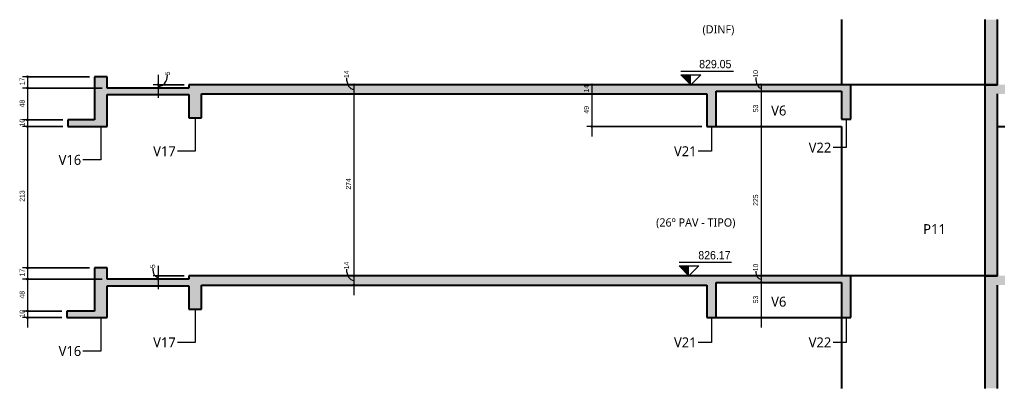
# Model space of a CAD drawing. Header units: centimetres. Extents: x -1475 to 26035, y -1239 to 84208.
# Drawn here: x 19259 to 20733, y 82447 to 83003 of the extents above; entities that cross this region are included whole.
import ezdxf

# ---------------------------------------------------------------- set-up
doc = ezdxf.new("R2010")
doc.units = ezdxf.units.CM
for name, color, linetype, lineweight in [('A-ANNO-DIMS', 7, 'Continuous', 9), ('A-ANNO-DIMS-50', 7, 'Continuous', 9), ('A-FLOR', 7, 'Continuous', 9), ('G-ANNO-DIMS', 7, 'Continuous', 9), ('G-ANNO-TEXT', 7, 'Continuous', 9), ('S-BEAM', 7, 'Continuous', 9), ('S-BEAM-IDEN', 7, 'Continuous', 9), ('S-COLS', 7, 'Continuous', 9), ('S-COLS-IDEN', 7, 'Continuous', 9)]:
    doc.layers.add(name, color=color, linetype=linetype, lineweight=lineweight)
doc.styles.add('Fira Sans', font='', dxfattribs={"width": 0.9, "height": 7.5})
doc.styles.add('Fira Sans_3', font='', dxfattribs={"width": 0.95, "height": 12.5})
doc.styles.add('Gadugi', font='gadugi.ttf', dxfattribs={"height": 15})
doc.styles.add('Gadugi_4', font='gadugi.ttf', dxfattribs={"height": 12.5})
doc.styles.get('Fira Sans').set_extended_font_data('Fira Sans')
doc.styles.get('Fira Sans_3').set_extended_font_data('Fira Sans')
doc.dimstyles.new('PED_R80_1_5mm_ACIMA_As_ESQ__R00_1', dxfattribs={"dimscale": 30.48, "dimtxt": 10.229846, "dimasz": 0.328084, "dimexe": 0.246063, "dimexo": 0.246063, "dimgap": 0.049213, "dimtad": 1, "dimdec": 1, "dimrnd": 0.5, "dimdsep": 46, "dimtxsty": 'Fira Sans', "dimblk1": 'DOTSMALL', "dimblk2": 'DOTSMALL', "dimsah": 1, "dimcen": 0.09, "dimdle": 0.492126, "dimazin": 0, "dimtfac": 1, "dimtdec": 4, "dimtix": 1, "dimtmove": 1, "dimatfit": 3, "dimfxl": 1, "dimtvp": 1, "dimtolj": 1, "dimtzin": 0, "dimarcsym": 2})
doc.dimstyles.new('PED_R80_1_5mm_ACIMA_As_ESQ__R00_3', dxfattribs={"dimscale": 30.48, "dimtxt": 10.229846, "dimasz": 0.328084, "dimexe": 0.246063, "dimexo": 0.246063, "dimgap": 0.049213, "dimtad": 1, "dimdec": 1, "dimrnd": 0.5, "dimdsep": 46, "dimtxsty": 'Fira Sans', "dimblk1": 'DOTSMALL', "dimblk2": 'DOTSMALL', "dimsah": 1, "dimcen": 0.09, "dimdle": 0.492126, "dimazin": 0, "dimtfac": 1, "dimtdec": 4, "dimtix": 1, "dimtmove": 0, "dimatfit": 3, "dimfxl": 1, "dimtvp": 1, "dimtolj": 1, "dimtzin": 0, "dimarcsym": 2})

# ---------------------------------------------------------------- blocks, each defined once
blk = doc.blocks.new('DIMBLOCK420-CT002 M -CORTE B-B')
at = {"layer": 'A-ANNO-DIMS-50', "true_color": 0x000032}
h = blk.add_hatch(color=178, dxfattribs=at)
edge = h.paths.add_edge_path(flags=0)
edge.add_arc((19762.4, 82905), 1.25, 0, 360)
h = blk.add_hatch(color=178, dxfattribs=at)
edge = h.paths.add_edge_path(flags=0)
edge.add_arc((19762.4, 82891), 1.25, 0, 360)
at = {"layer": 'A-ANNO-DIMS-50', "color": 178, "true_color": 0x000032}
for p, q in [((19756.7, 82905), (19769.9, 82905)), ((19762.4, 82905), (19756.7, 82905)), ((19756.7, 82891), (19769.9, 82891)), ((19762.4, 82891), (19756.7, 82891)), ((19762.4, 82905), (19762.4, 82891))]:
    blk.add_line(p, q, dxfattribs=at)
for centre in [(19762.4, 82905), (19762.4, 82891)]:
    blk.add_circle(centre, 1.25, dxfattribs=at)
blk.add_ellipse((19762.4, 82915.1), major_axis=(0, 17.1), ratio=0.64689, start_param=1.570796, end_param=3.141593, dxfattribs=at)
at = {"layer": 'A-ANNO-DIMS-50', "color": 0, "insert": (19747.6, 82915.1), "char_height": 7.5, "width": 11.174, "attachment_point": 1, "rotation": 90, "line_spacing_factor": 1.049215, "style": 'Fira Sans'}
blk.add_mtext('14', dxfattribs=at)
blk = doc.blocks.new('_DotSmall')
at = {"color": 0, "linetype": 'ByBlock', "const_width": 0.5}
blk.add_lwpolyline([(-0.0625, 0, 1), (0.0625, 0, 1)], format="xyb", close=True, dxfattribs=at)
blk = doc.blocks.new('DIMBLOCK421-CT002 M -CORTE B-B')
at = {"layer": 'A-ANNO-DIMS-50', "true_color": 0x000032}
h = blk.add_hatch(color=178, dxfattribs=at)
edge = h.paths.add_edge_path(flags=0)
edge.add_arc((19762.4, 82891), 1.25, 0, 360)
h = blk.add_hatch(color=178, dxfattribs=at)
edge = h.paths.add_edge_path(flags=0)
edge.add_arc((19762.4, 82617), 1.25, 0, 360)
at = {"layer": 'A-ANNO-DIMS-50', "color": 178, "true_color": 0x000032}
for p, q in [((19756.7, 82891), (19769.9, 82891)), ((19762.4, 82891), (19756.7, 82891)), ((19762.4, 82891), (19762.4, 82617)), ((19756.7, 82617), (19769.9, 82617)), ((19762.4, 82617), (19756.7, 82617))]:
    blk.add_line(p, q, dxfattribs=at)
for centre in [(19762.4, 82891), (19762.4, 82617)]:
    blk.add_circle(centre, 1.25, dxfattribs=at)
at = {"layer": 'A-ANNO-DIMS-50', "color": 0, "insert": (19750.6, 82746.9), "char_height": 7.5, "width": 16.997, "attachment_point": 1, "rotation": 90, "line_spacing_factor": 1.049215, "style": 'Fira Sans'}
blk.add_mtext('274', dxfattribs=at)
blk = doc.blocks.new('DIMBLOCK422-CT002 M -CORTE B-B')
at = {"layer": 'A-ANNO-DIMS-50', "true_color": 0x000032}
h = blk.add_hatch(color=178, dxfattribs=at)
edge = h.paths.add_edge_path(flags=0)
edge.add_arc((19762.4, 82617), 1.25, 0, 360)
h = blk.add_hatch(color=178, dxfattribs=at)
edge = h.paths.add_edge_path(flags=0)
edge.add_arc((19762.4, 82603), 1.25, 0, 360)
at = {"layer": 'A-ANNO-DIMS-50', "color": 178, "true_color": 0x000032}
for p, q in [((19756.7, 82617), (19769.9, 82617)), ((19762.4, 82617), (19756.7, 82617)), ((19762.4, 82617), (19762.4, 82588)), ((19756.7, 82603), (19769.9, 82603)), ((19762.4, 82603), (19756.7, 82603))]:
    blk.add_line(p, q, dxfattribs=at)
for centre in [(19762.4, 82617), (19762.4, 82603)]:
    blk.add_circle(centre, 1.25, dxfattribs=at)
blk.add_ellipse((19762.4, 82626.9), major_axis=(0, 16.9), ratio=0.653391, start_param=1.570796, end_param=3.141593, dxfattribs=at)
at = {"layer": 'A-ANNO-DIMS-50', "color": 0, "insert": (19747.6, 82626.9), "char_height": 7.5, "width": 11.174, "attachment_point": 1, "rotation": 90, "line_spacing_factor": 1.049215, "style": 'Fira Sans'}
blk.add_mtext('14', dxfattribs=at)
blk = doc.blocks.new('DIMBLOCK423-CT002 M -CORTE B-B')
at = {"layer": 'A-ANNO-DIMS-50', "true_color": 0x000032}
h = blk.add_hatch(color=178, dxfattribs=at)
edge = h.paths.add_edge_path(flags=0)
edge.add_arc((20376.2, 82905), 1.25, 0, 360)
h = blk.add_hatch(color=178, dxfattribs=at)
edge = h.paths.add_edge_path(flags=0)
edge.add_arc((20376.2, 82895), 1.25, 0, 360)
at = {"layer": 'A-ANNO-DIMS-50', "color": 178, "true_color": 0x000032}
for p, q in [((20370.5, 82905), (20383.7, 82905)), ((20376.2, 82905), (20370.5, 82905)), ((20370.5, 82895), (20383.7, 82895)), ((20376.2, 82895), (20370.5, 82895)), ((20376.2, 82905), (20376.2, 82895))]:
    blk.add_line(p, q, dxfattribs=at)
for centre in [(20376.2, 82905), (20376.2, 82895)]:
    blk.add_circle(centre, 1.25, dxfattribs=at)
blk.add_ellipse((20376.2, 82915.6), major_axis=(0, 15.6), ratio=0.51764, start_param=1.570796, end_param=3.141593, dxfattribs=at)
at = {"layer": 'A-ANNO-DIMS-50', "color": 0, "insert": (20364.3, 82915.6), "char_height": 7.5, "width": 11.489, "attachment_point": 1, "rotation": 90, "line_spacing_factor": 1.049215, "style": 'Fira Sans'}
blk.add_mtext('10', dxfattribs=at)
blk = doc.blocks.new('DIMBLOCK424-CT002 M -CORTE B-B')
at = {"layer": 'A-ANNO-DIMS-50', "true_color": 0x000032}
h = blk.add_hatch(color=178, dxfattribs=at)
edge = h.paths.add_edge_path(flags=0)
edge.add_arc((20376.2, 82895), 1.25, 0, 360)
h = blk.add_hatch(color=178, dxfattribs=at)
edge = h.paths.add_edge_path(flags=0)
edge.add_arc((20376.2, 82842), 1.25, 0, 360)
at = {"layer": 'A-ANNO-DIMS-50', "color": 178, "true_color": 0x000032}
for p, q in [((20370.5, 82895), (20383.7, 82895)), ((20376.2, 82895), (20370.5, 82895)), ((20376.2, 82895), (20376.2, 82842)), ((20370.5, 82842), (20383.7, 82842)), ((20376.2, 82842), (20370.5, 82842))]:
    blk.add_line(p, q, dxfattribs=at)
for centre in [(20376.2, 82895), (20376.2, 82842)]:
    blk.add_circle(centre, 1.25, dxfattribs=at)
at = {"layer": 'A-ANNO-DIMS-50', "color": 0, "insert": (20364.3, 82863.6), "char_height": 7.5, "width": 11.646, "attachment_point": 1, "rotation": 90, "line_spacing_factor": 1.049215, "style": 'Fira Sans'}
blk.add_mtext('53', dxfattribs=at)
blk = doc.blocks.new('DIMBLOCK425-CT002 M -CORTE B-B')
at = {"layer": 'A-ANNO-DIMS-50', "true_color": 0x000032}
h = blk.add_hatch(color=178, dxfattribs=at)
edge = h.paths.add_edge_path(flags=0)
edge.add_arc((20376.2, 82842), 1.25, 0, 360)
h = blk.add_hatch(color=178, dxfattribs=at)
edge = h.paths.add_edge_path(flags=0)
edge.add_arc((20376.2, 82617), 1.25, 0, 360)
at = {"layer": 'A-ANNO-DIMS-50', "color": 178, "true_color": 0x000032}
for p, q in [((20370.5, 82842), (20383.7, 82842)), ((20376.2, 82842), (20370.5, 82842)), ((20376.2, 82842), (20376.2, 82617)), ((20370.5, 82617), (20383.7, 82617)), ((20376.2, 82617), (20370.5, 82617))]:
    blk.add_line(p, q, dxfattribs=at)
for centre in [(20376.2, 82842), (20376.2, 82617)]:
    blk.add_circle(centre, 1.25, dxfattribs=at)
at = {"layer": 'A-ANNO-DIMS-50', "color": 0, "insert": (20364.3, 82722.4), "char_height": 7.5, "width": 17.155, "attachment_point": 1, "rotation": 90, "line_spacing_factor": 1.049215, "style": 'Fira Sans'}
blk.add_mtext('225', dxfattribs=at)
blk = doc.blocks.new('DIMBLOCK426-CT002 M -CORTE B-B')
at = {"layer": 'A-ANNO-DIMS-50', "true_color": 0x000032}
h = blk.add_hatch(color=178, dxfattribs=at)
edge = h.paths.add_edge_path(flags=0)
edge.add_arc((20376.2, 82617), 1.25, 0, 360)
h = blk.add_hatch(color=178, dxfattribs=at)
edge = h.paths.add_edge_path(flags=0)
edge.add_arc((20376.2, 82607), 1.25, 0, 360)
at = {"layer": 'A-ANNO-DIMS-50', "color": 178, "true_color": 0x000032}
for p, q in [((20370.5, 82617), (20383.7, 82617)), ((20376.2, 82617), (20370.5, 82617)), ((20376.2, 82617), (20376.2, 82607)), ((20370.5, 82607), (20383.7, 82607)), ((20376.2, 82607), (20370.5, 82607))]:
    blk.add_line(p, q, dxfattribs=at)
for centre in [(20376.2, 82617), (20376.2, 82607)]:
    blk.add_circle(centre, 1.25, dxfattribs=at)
blk.add_ellipse((20376.2, 82623.9), major_axis=(0, 11.9), ratio=0.677547, start_param=1.570796, end_param=3.141593, dxfattribs=at)
at = {"layer": 'A-ANNO-DIMS-50', "color": 0, "insert": (20364.3, 82623.9), "char_height": 7.5, "width": 11.489, "attachment_point": 1, "rotation": 90, "line_spacing_factor": 1.049215, "style": 'Fira Sans'}
blk.add_mtext('10', dxfattribs=at)
blk = doc.blocks.new('DIMBLOCK427-CT002 M -CORTE B-B')
at = {"layer": 'A-ANNO-DIMS-50', "true_color": 0x000032}
h = blk.add_hatch(color=178, dxfattribs=at)
edge = h.paths.add_edge_path(flags=0)
edge.add_arc((20376.2, 82607), 1.25, 0, 360)
h = blk.add_hatch(color=178, dxfattribs=at)
edge = h.paths.add_edge_path(flags=0)
edge.add_arc((20376.2, 82554), 1.25, 0, 360)
at = {"layer": 'A-ANNO-DIMS-50', "color": 178, "true_color": 0x000032}
for p, q in [((20370.5, 82607), (20383.7, 82607)), ((20376.2, 82607), (20370.5, 82607)), ((20376.2, 82607), (20376.2, 82539)), ((20370.5, 82554), (20383.7, 82554)), ((20376.2, 82554), (20370.5, 82554))]:
    blk.add_line(p, q, dxfattribs=at)
for centre in [(20376.2, 82607), (20376.2, 82554)]:
    blk.add_circle(centre, 1.25, dxfattribs=at)
at = {"layer": 'A-ANNO-DIMS-50', "color": 0, "insert": (20364.3, 82575.6), "char_height": 7.5, "width": 11.646, "attachment_point": 1, "rotation": 90, "line_spacing_factor": 1.049215, "style": 'Fira Sans'}
blk.add_mtext('53', dxfattribs=at)
blk = doc.blocks.new('Elevações de ponto - SIMBOLO DE NÍVEL-CORTE-2219088-CT002 M -CORTE B-B')
at = {"layer": 'G-ANNO-DIMS'}
blk.add_hatch(color=256, dxfattribs=at).paths.add_polyline_path([(-738, 82920), (-738, 82905), (-753, 82920)], flags=0)
for p, q in [((-673.8, 82925.1), (-753, 82925.1)), ((-738, 82905), (-753, 82920)), ((-753, 82920), (-723, 82920)), ((-723, 82920), (-738, 82905))]:
    blk.add_line(p, q, dxfattribs=at)
blk = doc.blocks.new('DIMBLOCK437-CT002 M -CORTE B-B')
at = {"layer": 'A-ANNO-DIMS-50', "true_color": 0x000032}
h = blk.add_hatch(color=178, dxfattribs=at)
edge = h.paths.add_edge_path(flags=0)
edge.add_arc((19270.6, 82917), 1.25, 0, 360)
h = blk.add_hatch(color=178, dxfattribs=at)
edge = h.paths.add_edge_path(flags=0)
edge.add_arc((19270.6, 82900), 1.25, 0, 360)
at = {"layer": 'A-ANNO-DIMS-50', "color": 178, "true_color": 0x000032}
for p, q in [((19364, 82917), (19263.1, 82917)), ((19270.6, 82917), (19270.6, 82900)), ((19270.6, 82917), (19364, 82917)), ((19383, 82900), (19263.1, 82900)), ((19270.6, 82900), (19383, 82900))]:
    blk.add_line(p, q, dxfattribs=at)
for centre in [(19270.6, 82917), (19270.6, 82900)]:
    blk.add_circle(centre, 1.25, dxfattribs=at)
at = {"layer": 'A-ANNO-DIMS-50', "color": 0, "insert": (19258.7, 82904.2), "char_height": 7.5, "width": 10.23, "attachment_point": 1, "rotation": 90, "line_spacing_factor": 1.049215, "style": 'Fira Sans'}
blk.add_mtext('17', dxfattribs=at)
blk = doc.blocks.new('DIMBLOCK438-CT002 M -CORTE B-B')
at = {"layer": 'A-ANNO-DIMS-50', "true_color": 0x000032}
h = blk.add_hatch(color=178, dxfattribs=at)
edge = h.paths.add_edge_path(flags=0)
edge.add_arc((19270.6, 82900), 1.25, 0, 360)
h = blk.add_hatch(color=178, dxfattribs=at)
edge = h.paths.add_edge_path(flags=0)
edge.add_arc((19270.6, 82852), 1.25, 0, 360)
at = {"layer": 'A-ANNO-DIMS-50', "color": 178, "true_color": 0x000032}
for p, q in [((19383, 82900), (19263.1, 82900)), ((19270.6, 82900), (19270.6, 82852)), ((19270.6, 82900), (19383, 82900)), ((19324, 82852), (19263.1, 82852)), ((19270.6, 82852), (19324, 82852))]:
    blk.add_line(p, q, dxfattribs=at)
for centre in [(19270.6, 82900), (19270.6, 82852)]:
    blk.add_circle(centre, 1.25, dxfattribs=at)
at = {"layer": 'A-ANNO-DIMS-50', "color": 0, "insert": (19258.7, 82870.8), "char_height": 7.5, "width": 12.433, "attachment_point": 1, "rotation": 90, "line_spacing_factor": 1.049215, "style": 'Fira Sans'}
blk.add_mtext('48', dxfattribs=at)
blk = doc.blocks.new('DIMBLOCK439-CT002 M -CORTE B-B')
at = {"layer": 'A-ANNO-DIMS-50', "true_color": 0x000032}
h = blk.add_hatch(color=178, dxfattribs=at)
edge = h.paths.add_edge_path(flags=0)
edge.add_arc((19270.6, 82852), 1.25, 0, 360)
h = blk.add_hatch(color=178, dxfattribs=at)
edge = h.paths.add_edge_path(flags=0)
edge.add_arc((19270.6, 82842), 1.25, 0, 360)
at = {"layer": 'A-ANNO-DIMS-50', "color": 178, "true_color": 0x000032}
for p, q in [((19324, 82852), (19263.1, 82852)), ((19270.6, 82852), (19270.6, 82842)), ((19270.6, 82852), (19324, 82852)), ((19324, 82842), (19263.1, 82842)), ((19270.6, 82842), (19324, 82842))]:
    blk.add_line(p, q, dxfattribs=at)
for centre in [(19270.6, 82852), (19270.6, 82842)]:
    blk.add_circle(centre, 1.25, dxfattribs=at)
at = {"layer": 'A-ANNO-DIMS-50', "color": 0, "insert": (19258.7, 82842.2), "char_height": 7.5, "width": 11.489, "attachment_point": 1, "rotation": 90, "line_spacing_factor": 1.049215, "style": 'Fira Sans'}
blk.add_mtext('10', dxfattribs=at)
blk = doc.blocks.new('DIMBLOCK440-CT002 M -CORTE B-B')
at = {"layer": 'A-ANNO-DIMS-50', "true_color": 0x000032}
h = blk.add_hatch(color=178, dxfattribs=at)
edge = h.paths.add_edge_path(flags=0)
edge.add_arc((19270.6, 82842), 1.25, 0, 360)
h = blk.add_hatch(color=178, dxfattribs=at)
edge = h.paths.add_edge_path(flags=0)
edge.add_arc((19270.6, 82629), 1.25, 0, 360)
at = {"layer": 'A-ANNO-DIMS-50', "color": 178, "true_color": 0x000032}
for p, q in [((19324, 82842), (19263.1, 82842)), ((19270.6, 82842), (19270.6, 82629)), ((19270.6, 82842), (19324, 82842)), ((19364, 82629), (19263.1, 82629)), ((19270.6, 82629), (19364, 82629))]:
    blk.add_line(p, q, dxfattribs=at)
for centre in [(19270.6, 82842), (19270.6, 82629)]:
    blk.add_circle(centre, 1.25, dxfattribs=at)
at = {"layer": 'A-ANNO-DIMS-50', "color": 0, "insert": (19258.7, 82728.6), "char_height": 7.5, "width": 16.525, "attachment_point": 1, "rotation": 90, "line_spacing_factor": 1.049215, "style": 'Fira Sans'}
blk.add_mtext('213', dxfattribs=at)
blk = doc.blocks.new('DIMBLOCK441-CT002 M -CORTE B-B')
at = {"layer": 'A-ANNO-DIMS-50', "true_color": 0x000032}
h = blk.add_hatch(color=178, dxfattribs=at)
edge = h.paths.add_edge_path(flags=0)
edge.add_arc((19270.6, 82629), 1.25, 0, 360)
h = blk.add_hatch(color=178, dxfattribs=at)
edge = h.paths.add_edge_path(flags=0)
edge.add_arc((19270.6, 82612), 1.25, 0, 360)
at = {"layer": 'A-ANNO-DIMS-50', "color": 178, "true_color": 0x000032}
for p, q in [((19364, 82629), (19263.1, 82629)), ((19270.6, 82629), (19270.6, 82612)), ((19270.6, 82629), (19364, 82629)), ((19383, 82612), (19263.1, 82612)), ((19270.6, 82612), (19383, 82612))]:
    blk.add_line(p, q, dxfattribs=at)
for centre in [(19270.6, 82629), (19270.6, 82612)]:
    blk.add_circle(centre, 1.25, dxfattribs=at)
at = {"layer": 'A-ANNO-DIMS-50', "color": 0, "insert": (19258.7, 82616.2), "char_height": 7.5, "width": 10.23, "attachment_point": 1, "rotation": 90, "line_spacing_factor": 1.049215, "style": 'Fira Sans'}
blk.add_mtext('17', dxfattribs=at)
blk = doc.blocks.new('DIMBLOCK442-CT002 M -CORTE B-B')
at = {"layer": 'A-ANNO-DIMS-50', "true_color": 0x000032}
h = blk.add_hatch(color=178, dxfattribs=at)
edge = h.paths.add_edge_path(flags=0)
edge.add_arc((19270.6, 82612), 1.25, 0, 360)
h = blk.add_hatch(color=178, dxfattribs=at)
edge = h.paths.add_edge_path(flags=0)
edge.add_arc((19270.6, 82564), 1.25, 0, 360)
at = {"layer": 'A-ANNO-DIMS-50', "color": 178, "true_color": 0x000032}
for p, q in [((19383, 82612), (19263.1, 82612)), ((19270.6, 82612), (19270.6, 82564)), ((19270.6, 82612), (19383, 82612)), ((19322.5, 82564), (19263.1, 82564)), ((19270.6, 82564), (19322.5, 82564))]:
    blk.add_line(p, q, dxfattribs=at)
for centre in [(19270.6, 82612), (19270.6, 82564)]:
    blk.add_circle(centre, 1.25, dxfattribs=at)
at = {"layer": 'A-ANNO-DIMS-50', "color": 0, "insert": (19258.7, 82582.8), "char_height": 7.5, "width": 12.433, "attachment_point": 1, "rotation": 90, "line_spacing_factor": 1.049215, "style": 'Fira Sans'}
blk.add_mtext('48', dxfattribs=at)
blk = doc.blocks.new('DIMBLOCK443-CT002 M -CORTE B-B')
at = {"layer": 'A-ANNO-DIMS-50', "true_color": 0x000032}
h = blk.add_hatch(color=178, dxfattribs=at)
edge = h.paths.add_edge_path(flags=0)
edge.add_arc((19270.6, 82564), 1.25, 0, 360)
h = blk.add_hatch(color=178, dxfattribs=at)
edge = h.paths.add_edge_path(flags=0)
edge.add_arc((19270.6, 82554), 1.25, 0, 360)
at = {"layer": 'A-ANNO-DIMS-50', "color": 178, "true_color": 0x000032}
for p, q in [((19322.5, 82564), (19263.1, 82564)), ((19322.5, 82554), (19263.1, 82554)), ((19270.6, 82564), (19270.6, 82539)), ((19270.6, 82564), (19322.5, 82564)), ((19270.6, 82554), (19322.5, 82554))]:
    blk.add_line(p, q, dxfattribs=at)
for centre in [(19270.6, 82564), (19270.6, 82554)]:
    blk.add_circle(centre, 1.25, dxfattribs=at)
at = {"layer": 'A-ANNO-DIMS-50', "color": 0, "insert": (19258.7, 82554.2), "char_height": 7.5, "width": 11.489, "attachment_point": 1, "rotation": 90, "line_spacing_factor": 1.049215, "style": 'Fira Sans'}
blk.add_mtext('10', dxfattribs=at)
blk = doc.blocks.new('DIMBLOCK444-CT002 M -CORTE B-B')
at = {"layer": 'A-ANNO-DIMS-50', "true_color": 0x000032}
h = blk.add_hatch(color=178, dxfattribs=at)
edge = h.paths.add_edge_path(flags=0)
edge.add_arc((19467.4, 82905), 1.25, 0, 360)
h = blk.add_hatch(color=178, dxfattribs=at)
edge = h.paths.add_edge_path(flags=0)
edge.add_arc((19467.4, 82900), 1.25, 0, 360)
at = {"layer": 'A-ANNO-DIMS-50', "color": 178, "true_color": 0x000032}
for p, q in [((19467.4, 82920), (19467.4, 82885)), ((19506.5, 82905), (19459.9, 82905)), ((19461.7, 82900), (19474.9, 82900)), ((19467.4, 82900), (19461.7, 82900)), ((19467.4, 82905), (19506.5, 82905))]:
    blk.add_line(p, q, dxfattribs=at)
for centre in [(19467.4, 82905), (19467.4, 82900)]:
    blk.add_circle(centre, 1.25, dxfattribs=at)
blk.add_ellipse((19467.4, 82919.1), major_axis=(0, 16.6), ratio=0.8555, start_param=3.141593, end_param=4.712389, dxfattribs=at)
at = {"layer": 'A-ANNO-DIMS-50', "color": 0, "insert": (19477.7, 82919.1), "char_height": 7.5, "width": 5.823, "attachment_point": 1, "rotation": 90, "line_spacing_factor": 1.049215, "style": 'Fira Sans'}
blk.add_mtext('5', dxfattribs=at)
blk = doc.blocks.new('DIMBLOCK452-CT002 M -CORTE B-B')
at = {"layer": 'A-ANNO-DIMS-50', "true_color": 0x000032}
h = blk.add_hatch(color=178, dxfattribs=at)
edge = h.paths.add_edge_path(flags=0)
edge.add_arc((19467.4, 82617), 1.25, 0, 360)
h = blk.add_hatch(color=178, dxfattribs=at)
edge = h.paths.add_edge_path(flags=0)
edge.add_arc((19467.4, 82612), 1.25, 0, 360)
at = {"layer": 'A-ANNO-DIMS-50', "color": 178, "true_color": 0x000032}
for p, q in [((19467.4, 82632), (19467.4, 82597)), ((19506.5, 82617), (19459.9, 82617)), ((19461.7, 82612), (19474.9, 82612)), ((19467.4, 82612), (19461.7, 82612)), ((19467.4, 82617), (19506.5, 82617))]:
    blk.add_line(p, q, dxfattribs=at)
for centre in [(19467.4, 82617), (19467.4, 82612)]:
    blk.add_circle(centre, 1.25, dxfattribs=at)
blk.add_ellipse((19467.4, 82628.5), major_axis=(0, 14), ratio=0.575203, start_param=1.570796, end_param=3.141593, dxfattribs=at)
at = {"layer": 'A-ANNO-DIMS-50', "color": 0, "insert": (19455.5, 82628.5), "char_height": 7.5, "width": 5.823, "attachment_point": 1, "rotation": 90, "line_spacing_factor": 1.049215, "style": 'Fira Sans'}
blk.add_mtext('5', dxfattribs=at)
blk = doc.blocks.new('DIMBLOCK453-CT002 M -CORTE B-B')
at = {"layer": 'A-ANNO-DIMS-50', "true_color": 0x000032}
h = blk.add_hatch(color=178, dxfattribs=at)
edge = h.paths.add_edge_path(flags=0)
edge.add_arc((20121.1, 82905), 1.25, 0, 360)
h = blk.add_hatch(color=178, dxfattribs=at)
edge = h.paths.add_edge_path(flags=0)
edge.add_arc((20121.1, 82891), 1.25, 0, 360)
at = {"layer": 'A-ANNO-DIMS-50', "color": 178, "true_color": 0x000032}
for p, q in [((20115.3, 82905), (20128.6, 82905)), ((20121.1, 82905), (20115.3, 82905)), ((20115.3, 82891), (20128.6, 82891)), ((20121.1, 82891), (20115.3, 82891)), ((20121.1, 82905), (20121.1, 82891))]:
    blk.add_line(p, q, dxfattribs=at)
for centre in [(20121.1, 82905), (20121.1, 82891)]:
    blk.add_circle(centre, 1.25, dxfattribs=at)
at = {"layer": 'A-ANNO-DIMS-50', "color": 0, "insert": (20109.2, 82893.3), "char_height": 7.5, "width": 11.174, "attachment_point": 1, "rotation": 90, "line_spacing_factor": 1.049215, "style": 'Fira Sans'}
blk.add_mtext('14', dxfattribs=at)
blk = doc.blocks.new('DIMBLOCK454-CT002 M -CORTE B-B')
at = {"layer": 'A-ANNO-DIMS-50', "true_color": 0x000032}
h = blk.add_hatch(color=178, dxfattribs=at)
edge = h.paths.add_edge_path(flags=0)
edge.add_arc((20121.1, 82891), 1.25, 0, 360)
h = blk.add_hatch(color=178, dxfattribs=at)
edge = h.paths.add_edge_path(flags=0)
edge.add_arc((20121.1, 82842), 1.25, 0, 360)
at = {"layer": 'A-ANNO-DIMS-50', "color": 178, "true_color": 0x000032}
for p, q in [((20115.3, 82891), (20128.6, 82891)), ((20121.1, 82891), (20115.3, 82891)), ((20121.1, 82891), (20121.1, 82827)), ((20287, 82842), (20113.6, 82842)), ((20121.1, 82842), (20287, 82842))]:
    blk.add_line(p, q, dxfattribs=at)
for centre in [(20121.1, 82891), (20121.1, 82842)]:
    blk.add_circle(centre, 1.25, dxfattribs=at)
at = {"layer": 'A-ANNO-DIMS-50', "color": 0, "insert": (20109.2, 82861.4), "char_height": 7.5, "width": 12.276, "attachment_point": 1, "rotation": 90, "line_spacing_factor": 1.049215, "style": 'Fira Sans'}
blk.add_mtext('49', dxfattribs=at)

msp = doc.modelspace()

# ---------------------------------------------------------------- hatches: boundary and pattern name
at = {"layer": 'A-FLOR', "lineweight": 18, "true_color": 0xa6a6a6}
for points in [[(19390.5, 82890), (19514, 82890), (19514, 82900), (19390.5, 82900), (19390.5, 82891)], [(20497.5, 82895), (20497.5, 82905), (20308.5, 82905), (20308.5, 82895), (20480.63, 82895)], [(19371.5, 82842), (19371.5, 82852), (19331.5, 82852), (19331.5, 82842)], [(19514, 82602), (19514, 82612), (19390.5, 82612), (19390.5, 82602)], [(20308.5, 82607), (20497.5, 82607), (20497.5, 82617), (20308.5, 82617)], [(19371.5, 82554), (19371.5, 82564), (19330, 82564), (19330, 82554)]]:
    msp.add_hatch(color=253, dxfattribs=at).paths.add_polyline_path(points, flags=0)
h = msp.add_hatch(color=253, dxfattribs=at)
h.paths.add_polyline_path([(20784.14, 82891), (20884.5, 82891), (20884.5, 82905), (20732.5, 82905), (20732.5, 82891)], flags=0)
h.paths.add_polyline_path([(20094.09, 82891), (20294.5, 82891), (20294.5, 82905), (19533, 82905), (19533, 82891)], flags=0)
h = msp.add_hatch(color=253, dxfattribs=at)
h.paths.add_polyline_path([(20884.5, 82603), (20884.5, 82617), (20732.5, 82617), (20732.5, 82603)], flags=0)
h.paths.add_polyline_path([(20294.5, 82603), (20294.5, 82617), (19533, 82617), (19533, 82603), (20094.09, 82603)], flags=0)
at = {"layer": 'S-BEAM', "true_color": 0xa6a6a6}
for points in [[(19390.5, 82842), (19390.5, 82917), (19371.5, 82917), (19371.5, 82842)], [(19514, 82855), (19533, 82855), (19533, 82905), (19514, 82905), (19514, 82890)], [(20308.5, 82842), (20308.5, 82905), (20294.5, 82905), (20294.5, 82842)], [(20511.5, 82853), (20511.5, 82905), (20497.5, 82905), (20497.5, 82853)], [(19390.5, 82554), (19390.5, 82629), (19371.5, 82629), (19371.5, 82554)], [(19514, 82567), (19533, 82567), (19533, 82617), (19514, 82617), (19514, 82602)], [(20294.5, 82554), (20308.5, 82554), (20308.5, 82617), (20294.5, 82617), (20294.5, 82603)], [(20497.5, 82554), (20511.5, 82554), (20511.5, 82617), (20497.5, 82617), (20497.5, 82607)]]:
    msp.add_hatch(color=253, dxfattribs=at).paths.add_polyline_path(points, flags=0)
at = {"layer": 'S-COLS', "true_color": 0xa6a6a6}
for points in [[(20713.5, 82905), (20732.5, 82905), (20732.5, 83003.12), (20713.5, 83003.12)], [(20713.5, 82617), (20732.5, 82617), (20732.5, 82905), (20713.5, 82905), (20713.5, 82725.23)], [(20721.71, 82447.34), (20732.5, 82447.34), (20732.5, 82617), (20713.5, 82617), (20713.5, 82447.34)]]:
    msp.add_hatch(color=253, dxfattribs=at).paths.add_polyline_path(points, flags=0)

# ---------------------------------------------------------------- linework, layer by layer
at = {"layer": 'A-FLOR', "lineweight": 25}
for p, q in [((19514, 82900), (19390.5, 82900)), ((20294.5, 82905), (19533, 82905)), ((19533, 82891), (20294.5, 82891)), ((20497.5, 82905), (20308.5, 82905)), ((20308.5, 82895), (20497.5, 82895)), ((19390.5, 82890), (19514, 82890)), ((19371.5, 82852), (19331.5, 82852)), ((19331.5, 82852), (19331.5, 82842)), ((19331.5, 82842), (19371.5, 82842)), ((19514, 82612), (19390.5, 82612)), ((20294.5, 82617), (19533, 82617)), ((20497.5, 82617), (20308.5, 82617)), ((19390.5, 82602), (19514, 82602)), ((19533, 82603), (20294.5, 82603)), ((20308.5, 82607), (20497.5, 82607)), ((19371.5, 82564), (19330, 82564)), ((19330, 82564), (19330, 82554)), ((19330, 82554), (19371.5, 82554))]:
    msp.add_line(p, q, dxfattribs=at)
at = {"layer": 'S-BEAM', "lineweight": 25}
for p, q in [((19390.5, 82917), (19371.5, 82917)), ((19371.5, 82917), (19371.5, 82852)), ((19390.5, 82900), (19390.5, 82917)), ((19533, 82905), (19514, 82905)), ((19514, 82905), (19514, 82900)), ((19533, 82855), (19533, 82891)), ((20308.5, 82905), (20294.5, 82905)), ((20294.5, 82891), (20294.5, 82842)), ((20308.5, 82842), (20308.5, 82895)), ((20511.5, 82905), (20497.5, 82905)), ((20497.5, 82895), (20497.5, 82853)), ((20511.5, 82853), (20511.5, 82905)), ((19390.5, 82842), (19390.5, 82890)), ((19514, 82890), (19514, 82855)), ((19514, 82855), (19533, 82855)), ((20497.5, 82853), (20511.5, 82853)), ((19371.5, 82842), (19390.5, 82842)), ((20294.5, 82842), (20308.5, 82842)), ((20308.5, 82842), (20497.5, 82842)), ((20732.5, 82842), (20884.5, 82842)), ((19390.5, 82629), (19371.5, 82629)), ((19371.5, 82629), (19371.5, 82564)), ((19390.5, 82612), (19390.5, 82629)), ((19533, 82617), (19514, 82617)), ((19514, 82617), (19514, 82612)), ((20308.5, 82617), (20294.5, 82617)), ((20511.5, 82617), (20497.5, 82617)), ((20511.5, 82554), (20511.5, 82617)), ((19390.5, 82554), (19390.5, 82602)), ((19514, 82602), (19514, 82567)), ((19533, 82567), (19533, 82603)), ((20294.5, 82603), (20294.5, 82554)), ((20308.5, 82554), (20308.5, 82607)), ((20497.5, 82607), (20497.5, 82554)), ((19514, 82567), (19533, 82567)), ((19371.5, 82554), (19390.5, 82554)), ((20294.5, 82554), (20308.5, 82554)), ((20308.5, 82554), (20497.5, 82554)), ((20497.5, 82554), (20511.5, 82554))]:
    msp.add_line(p, q, dxfattribs=at)
at = {"layer": 'S-BEAM-IDEN'}
for p, q in [((19523.5, 82855), (19523.5, 82804.67)), ((20504.5, 82853), (20504.5, 82810.17)), ((19381, 82842), (19381, 82791.67)), ((20301.5, 82842), (20301.5, 82804.67)), ((19523.5, 82804.67), (19496.68, 82804.67)), ((20301.5, 82804.67), (20281.68, 82804.67)), ((20504.5, 82810.17), (20484.68, 82810.17)), ((19381, 82791.67), (19354.18, 82791.67)), ((19523.5, 82567), (19523.5, 82516.67)), ((19381, 82554), (19381, 82503.67)), ((20301.5, 82554), (20301.5, 82516.67)), ((20504.5, 82554), (20504.5, 82516.67)), ((19523.5, 82516.67), (19496.68, 82516.67)), ((20301.5, 82516.67), (20281.68, 82516.67)), ((20504.5, 82516.67), (20484.68, 82516.67)), ((19381, 82503.67), (19354.18, 82503.67))]:
    msp.add_line(p, q, dxfattribs=at)
at = {"layer": 'S-COLS', "lineweight": 25}
for p, q in [((20497.5, 83003.12), (20497.5, 82905)), ((20713.5, 83003.12), (20713.5, 82905)), ((20732.5, 82905), (20732.5, 83003.12)), ((20713.5, 82905), (20511.5, 82905)), ((20713.5, 82905), (20511.5, 82905)), ((20732.5, 82905), (20713.5, 82905)), ((20713.5, 82905), (20713.5, 82617)), ((20713.5, 82905), (20732.5, 82905)), ((20732.5, 82617), (20732.5, 82891)), ((20497.5, 82842), (20497.5, 82617)), ((20713.5, 82617), (20511.5, 82617)), ((20713.5, 82617), (20511.5, 82617)), ((20713.5, 82617), (20732.5, 82617)), ((20732.5, 82617), (20713.5, 82617)), ((20713.5, 82617), (20713.5, 82447.34)), ((20732.5, 82447.34), (20732.5, 82603)), ((20497.5, 82554), (20497.5, 82447.34))]:
    msp.add_line(p, q, dxfattribs=at)

# ---------------------------------------------------------------- block references
at = {"layer": 'G-ANNO-DIMS'}
for p in [(21008.5, 0), (21005.58, -288)]:
    msp.add_blockref('Elevações de ponto - SIMBOLO DE NÍVEL-CORTE-2219088-CT002 M -CORTE B-B', p, dxfattribs=at)

# ---------------------------------------------------------------- texts
at = {"layer": 'G-ANNO-DIMS', "char_height": 12.5, "attachment_point": 1, "line_spacing_factor": 1.049215, "style": 'Fira Sans_3'}
for s, insert, width in [('829.05', (20282.96, 82942.31), 60.1485), ('826.17', (20281.65, 82654.31), 56.2613)]:
    msp.add_mtext(s, dxfattribs=dict(at, insert=insert, width=width))
at = {"layer": 'G-ANNO-TEXT', "char_height": 12.5, "attachment_point": 1, "style": 'Gadugi_4'}
for s, insert, width in [('(DINF)', (20287.92, 82994.65), 59.7257), ('(26º PAV - TIPO)', (20218, 82703.67), 155.5274)]:
    msp.add_mtext(s, dxfattribs=dict(at, insert=insert, width=width))
at = {"layer": 'S-BEAM-IDEN', "char_height": 15, "attachment_point": 1, "style": 'Gadugi'}
for s, insert, width in [('V6', (20391.46, 82873.52), 30.0633), ('V22', (20447.98, 82817.72), 44.0928), ('V17', (19459.98, 82812.22), 44.0928), ('V21', (20244.98, 82812.22), 44.0928), ('V16', (19317.48, 82799.22), 44.0928), ('V6', (20391.46, 82585.52), 30.0633), ('V17', (19459.98, 82524.22), 44.0928), ('V21', (20244.98, 82524.22), 44.0928), ('V22', (20447.98, 82524.22), 44.0928), ('V16', (19317.48, 82511.22), 44.0928)]:
    msp.add_mtext(s, dxfattribs=dict(at, insert=insert, width=width))
at = {"layer": 'S-COLS-IDEN', "insert": (20620.58, 82694.9), "char_height": 15, "width": 42.4894, "attachment_point": 1, "style": 'Gadugi'}
msp.add_mtext('P11', dxfattribs=at)

# ---------------------------------------------------------------- dimensions: what is measured, and where the dimension line sits
at = {"layer": 'A-ANNO-DIMS', "color": 178, "true_color": 0x000032}
for base, p1, p2, override, picture, middle in [((19467.38, 82900), (19514, 82905), (19469.15, 82900), {"dimpost": '<>', "dimfxl": 45.129887}, 'DIMBLOCK444-CT002 M -CORTE B-B', (19482.72, 82921.96)), ((19762.45, 82891), (19764.22, 82905), (19764.22, 82891), {"dimpost": '<>', "dimfxl": 14}, 'DIMBLOCK420-CT002 M -CORTE B-B', (19752.59, 82920.65)), ((20376.23, 82895), (20378, 82905), (20378, 82895), {"dimpost": '<>', "dimfxl": 10}, 'DIMBLOCK423-CT002 M -CORTE B-B', (20369.35, 82921.31)), ((19467.38, 82612), (19514, 82617), (19469.15, 82612), {"dimpost": '<>', "dimfxl": 45.129887}, 'DIMBLOCK452-CT002 M -CORTE B-B', (19460.5, 82631.42)), ((19762.45, 82603), (19764.22, 82617), (19764.22, 82603), {"dimpost": '<>', "dimfxl": 14}, 'DIMBLOCK422-CT002 M -CORTE B-B', (19752.59, 82632.48)), ((20376.23, 82607), (20378, 82617), (20378, 82607), {"dimpost": '<>', "dimfxl": 10}, 'DIMBLOCK426-CT002 M -CORTE B-B', (20369.35, 82629.64))]:
    dim = msp.add_linear_dim(base=base, p1=p1, p2=p2, angle=90, dimstyle='PED_R80_1_5mm_ACIMA_As_ESQ__R00_1', override=override, dxfattribs=at)
    dim.commit()
    dim.dimension.update_dxf_attribs({"geometry": picture, "text_midpoint": middle, "dimtype": 160, "text_rotation": 90})
for base, p1, p2, override, picture, middle in [((19270.62, 82900), (19371.5, 82917), (19390.5, 82900), {"dimpost": '<>', "dimfxl": 25.495098}, 'DIMBLOCK437-CT002 M -CORTE B-B', (19265.32, 82908.5)), ((20121.07, 82891), (20122.84, 82905), (20122.84, 82891), {"dimpost": '<>', "dimfxl": 14}, 'DIMBLOCK453-CT002 M -CORTE B-B', (20115.82, 82898)), ((19270.62, 82852), (19390.5, 82900), (19331.5, 82852), {"dimpost": '<>', "dimfxl": 76.059187}, 'DIMBLOCK438-CT002 M -CORTE B-B', (19265.31, 82876)), ((19762.45, 82617), (19764.22, 82891), (19764.22, 82617), {"dimpost": '<>', "dimfxl": 274}, 'DIMBLOCK421-CT002 M -CORTE B-B', (19757.14, 82754)), ((20121.07, 82842), (20122.84, 82891), (20294.5, 82842), {"dimpost": '<>', "dimfxl": 178.521749}, 'DIMBLOCK454-CT002 M -CORTE B-B', (20115.7, 82866.5)), ((20376.23, 82842), (20378, 82895), (20378, 82842), {"dimpost": '<>', "dimfxl": 53}, 'DIMBLOCK424-CT002 M -CORTE B-B', (20370.92, 82868.5)), ((19270.62, 82842), (19331.5, 82852), (19331.5, 82842), {"dimpost": '<>', "dimfxl": 10}, 'DIMBLOCK439-CT002 M -CORTE B-B', (19265.31, 82847)), ((19270.62, 82629), (19331.5, 82842), (19371.5, 82629), {"dimpost": '<>', "dimfxl": 216.723326}, 'DIMBLOCK440-CT002 M -CORTE B-B', (19265.31, 82735.5)), ((20376.23, 82617), (20378, 82842), (20378, 82617), {"dimpost": '<>', "dimfxl": 225}, 'DIMBLOCK425-CT002 M -CORTE B-B', (20370.92, 82729.5)), ((19270.62, 82612), (19371.5, 82629), (19390.5, 82612), {"dimpost": '<>', "dimfxl": 25.495098}, 'DIMBLOCK441-CT002 M -CORTE B-B', (19265.32, 82620.5)), ((19270.62, 82564), (19390.5, 82612), (19330, 82564), {"dimpost": '<>', "dimfxl": 77.228557}, 'DIMBLOCK442-CT002 M -CORTE B-B', (19265.31, 82588)), ((20376.23, 82554), (20378, 82607), (20378, 82554), {"dimpost": '<>', "dimfxl": 53}, 'DIMBLOCK427-CT002 M -CORTE B-B', (20370.92, 82580.5)), ((19270.62, 82554), (19330, 82564), (19330, 82554), {"dimpost": '<>', "dimfxl": 10}, 'DIMBLOCK443-CT002 M -CORTE B-B', (19265.31, 82559))]:
    dim = msp.add_linear_dim(base=base, p1=p1, p2=p2, angle=90, dimstyle='PED_R80_1_5mm_ACIMA_As_ESQ__R00_3', override=override, dxfattribs=at)
    dim.commit()
    dim.dimension.update_dxf_attribs({"geometry": picture, "text_midpoint": middle})

doc.saveas('drawing.dxf')
